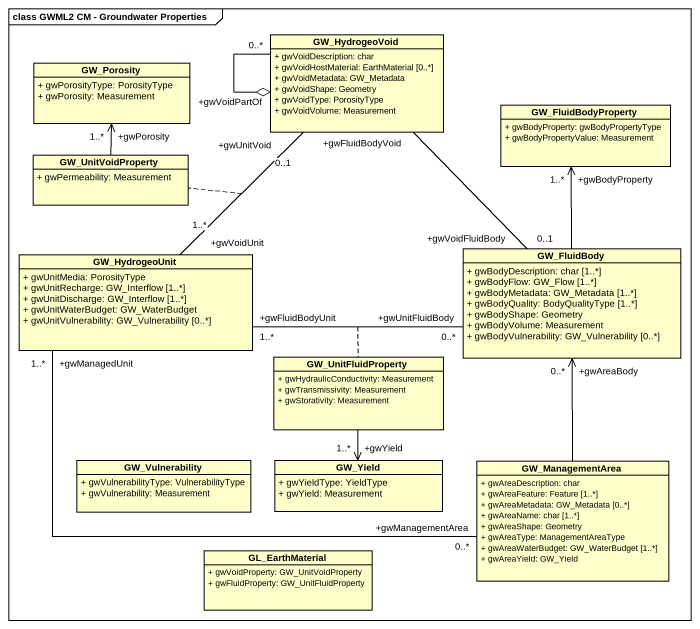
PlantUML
@startuml
mainframe class GWML2 CM - Groundwater Properties
hide circle
hide empty members
skinparam classAttributeIconSize 0
class GW_HydrogeoVoid {
  + gwVoidDescription: char
  + gwVoidHostMaterial: EarthMaterial [0..*]
  + gwVoidMetadata: GW_Metadata
  + gwVoidShape: Geometry
  + gwVoidType: PorosityType
  + gwVoidVolume: Measurement
}
class GW_Porosity {
  + gwPorosityType: PorosityType
  + gwPorosity: Measurement
}
class GW_FluidBodyProperty {
  + gwBodyProperty: gwBodyPropertyType
  + gwBodyPropertyValue: Measurement
}
class GW_UnitVoidProperty {
  + gwPermeability: Measurement
}
class GW_HydrogeoUnit {
  + gwUnitMedia: PorosityType
  + gwUnitRecharge: GW_Interflow [1..*]
  + gwUnitDischarge: GW_Interflow [1..*]
  + gwUnitWaterBudget: GW_WaterBudget
  + gwUnitVulnerability: GW_Vulnerability [0..*]
}
class GW_FluidBody {
  + gwBodyDescription: char [1..*]
  + gwBodyFlow: GW_Flow [1..*]
  + gwBodyMetadata: GW_Metadata [1..*]
  + gwBodyQuality: BodyQualityType [1..*]
  + gwBodyShape: Geometry
  + gwBodyVolume: Measurement
  + gwBodyVulnerability: GW_Vulnerability [0..*]
}
class GW_UnitFluidProperty {
  + gwHydraulicConductivity: Measurement
  + gwTransmissivity: Measurement
  + gwStorativity: Measurement
}
class GW_Vulnerability {
  + gwVulnerabilityType: VulnerabilityType
  + gwVulnerability: Measurement
}
class GW_Yield {
  + gwYieldType: YieldType
  + gwYield: Measurement
}
class GW_ManagementArea {
  + gwAreaDescription: char
  + gwAreaFeature: Feature [1..*]
  + gwAreaMetadata: GW_Metadata [0..*]
  + gwAreaName: char [1..*]
  + gwAreaShape: Geometry
  + gwAreaType: ManagementAreaType
  + gwAreaWaterBudget: GW_WaterBudget [1..*]
  + gwAreaYield: GW_Yield
}
class GL_EarthMaterial {
  + gwVoidProperty: GW_UnitVoidProperty
  + gwFluidProperty: GW_UnitFluidProperty
}
GW_HydrogeoVoid "0..*" --o "+gwVoidPartOf" GW_HydrogeoVoid
GW_HydrogeoVoid "+gwFluidBodyVoid" -- "+gwVoidFluidBody\n0..1" GW_FluidBody
GW_UnitVoidProperty -up-> "+gwPorosity\n1..*" GW_Porosity
GW_HydrogeoUnit "+gwVoidUnit\n1..*" -up- "+gwUnitVoid\n0..1" GW_HydrogeoVoid
(GW_HydrogeoUnit, GW_HydrogeoVoid) .. GW_UnitVoidProperty
GW_HydrogeoUnit "+gwFluidBodyUnit\n1..*" -right- "+gwUnitFluidBody\n0..*" GW_FluidBody
(GW_HydrogeoUnit, GW_FluidBody) .. GW_UnitFluidProperty
GW_FluidBody -up-> "+gwBodyProperty\n1..*" GW_FluidBodyProperty
GW_UnitFluidProperty --> "+gwYield\n1..*" GW_Yield
GW_ManagementArea "+gwManagementArea\n0..*" -left- "+gwManagedUnit\n1..*" GW_HydrogeoUnit
GW_ManagementArea -up-> "+gwAreaBody\n0..*" GW_FluidBody
@enduml
